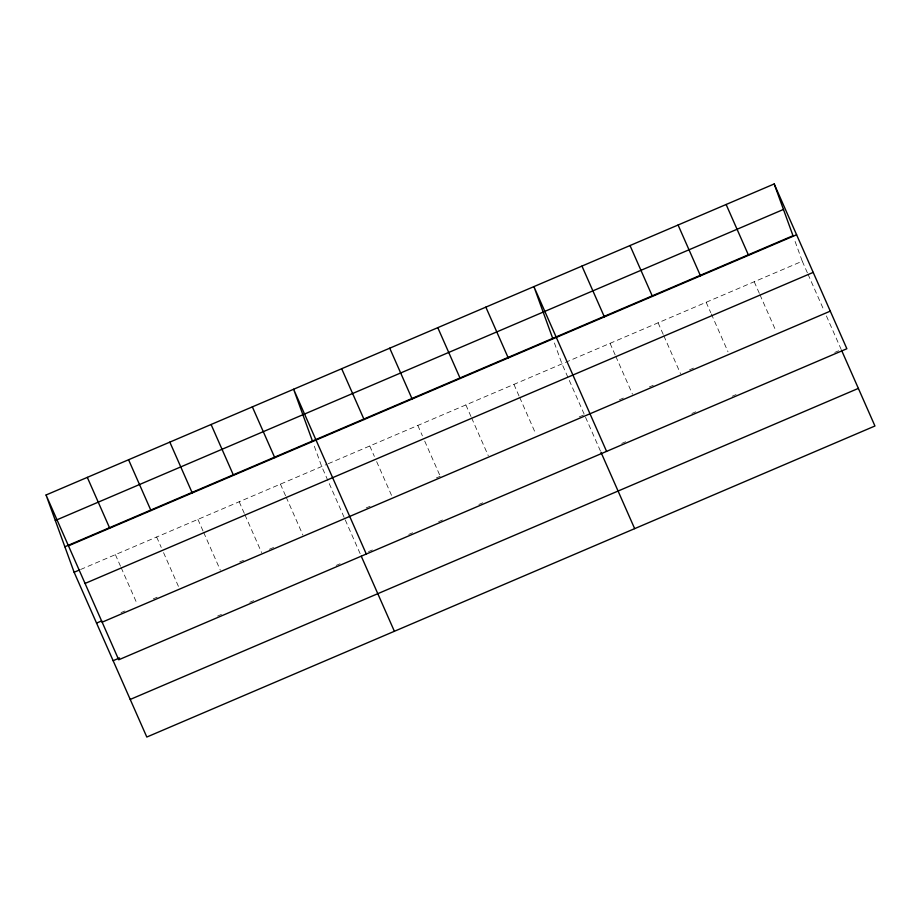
<?xml version="1.0" encoding="UTF-8"?>
<svg xmlns="http://www.w3.org/2000/svg" width="921" height="921" viewBox="0 0 921 921"><rect width="100%" height="100%" fill="white"/><g stroke="black" fill="none" stroke-linecap="round" stroke-linejoin="round"><path stroke-width="0.69" stroke-dasharray="4.61 3.45" d="M80.576 569.512L326.897 464.288M328.198 463.735L802.272 261.219L793.937 238.274M121.054 612.626L124.922 610.98M153.289 598.857L157.157 597.199M239.679 561.948L243.547 560.302M269.335 549.284L275.782 546.533M366.201 507.908L370.092 506.239M436.335 477.941L440.238 476.284M579.205 416.914L584.409 414.692M619.476 399.714L623.367 398.045M649.351 386.947L653.242 385.289M689.61 369.747L693.513 368.089M217.575 616.08L221.443 614.434M249.81 602.311L253.678 600.653M336.211 565.402L340.079 563.756M368.504 551.61L372.395 549.952M408.763 534.41L412.654 532.752M438.638 521.654L442.529 519.985M478.897 504.455L482.8 502.785M621.767 443.415L625.67 441.758M691.913 413.46L695.804 411.791M732.172 396.26L736.075 394.591M834.783 352.421L838.674 350.763M802.272 261.219L807.441 272.95M808.016 274.251L824.122 310.745M826.402 315.938L841.276 349.646M754.218 281.745L759.388 293.477M759.963 294.778L776.058 331.272M706.154 302.272L710.759 312.703M711.334 314.003L728.004 351.799M658.101 322.799L663.27 334.53M663.845 335.831L680.515 373.638M610.047 343.337L615.216 355.057M615.792 356.369L632.462 394.165M600.423 451.002L561.983 363.864L553.648 340.92M513.93 384.391L519.099 396.122M519.674 397.423L535.769 433.918M465.876 404.918L471.045 416.649M471.621 417.95L488.291 455.745M417.812 425.444L422.417 435.875M424.708 441.09L439.662 474.971M369.758 445.983L374.352 456.402M376.654 461.617L392.173 496.81M344.12 517.337L321.705 466.51L313.359 443.565M345.26 519.928L360.71 554.937M280.445 484.135L285.614 495.866M286.189 497.167L302.859 534.963M239.184 501.761L244.353 513.492M244.928 514.793L261.599 552.588M197.923 519.386L203.092 531.118M203.668 532.419L220.338 570.214M156.651 537.012L161.256 547.442M163.558 552.646L178.501 586.539M115.39 554.638L120.57 566.369M121.146 567.67L137.241 604.164"/><path stroke-width="1.38" d="M46.05 495.003L774.193 183.958L846.871 348.737L118.728 659.781L46.05 495.003L74.129 572.263L146.807 737.042L874.95 425.997L841.852 350.947M55.318 520.503L783.46 209.447M64.861 546.763L793.004 235.718L774.193 183.958M68.465 545.831L796.607 234.786M74.129 572.263L79.287 570.064M85.054 583.442L813.197 272.386M96.555 623.091L101.713 620.892M102.139 622.182L830.282 311.137M113.133 660.702L119.58 657.939M130.229 699.442L858.36 388.397M726.128 204.485L748.554 255.313M678.075 225.012L700.49 275.84M630.022 245.539L652.436 296.378M581.957 266.077L604.383 316.905M606.582 451.382L533.904 286.604L552.715 338.364M600.987 452.292L634.661 528.642M485.851 307.13L508.265 357.958M437.786 327.657L460.212 378.485M389.733 348.184L412.148 399.023M341.679 368.722L364.094 419.55M366.293 554.028L293.615 389.249L312.438 441.009M361.274 556.238L394.384 631.288M252.354 406.875L274.78 457.702M211.093 424.5L233.508 475.328M169.832 442.126L192.247 492.954M128.572 459.752L150.986 510.579M87.311 477.377L109.726 528.205"/></g></svg>
